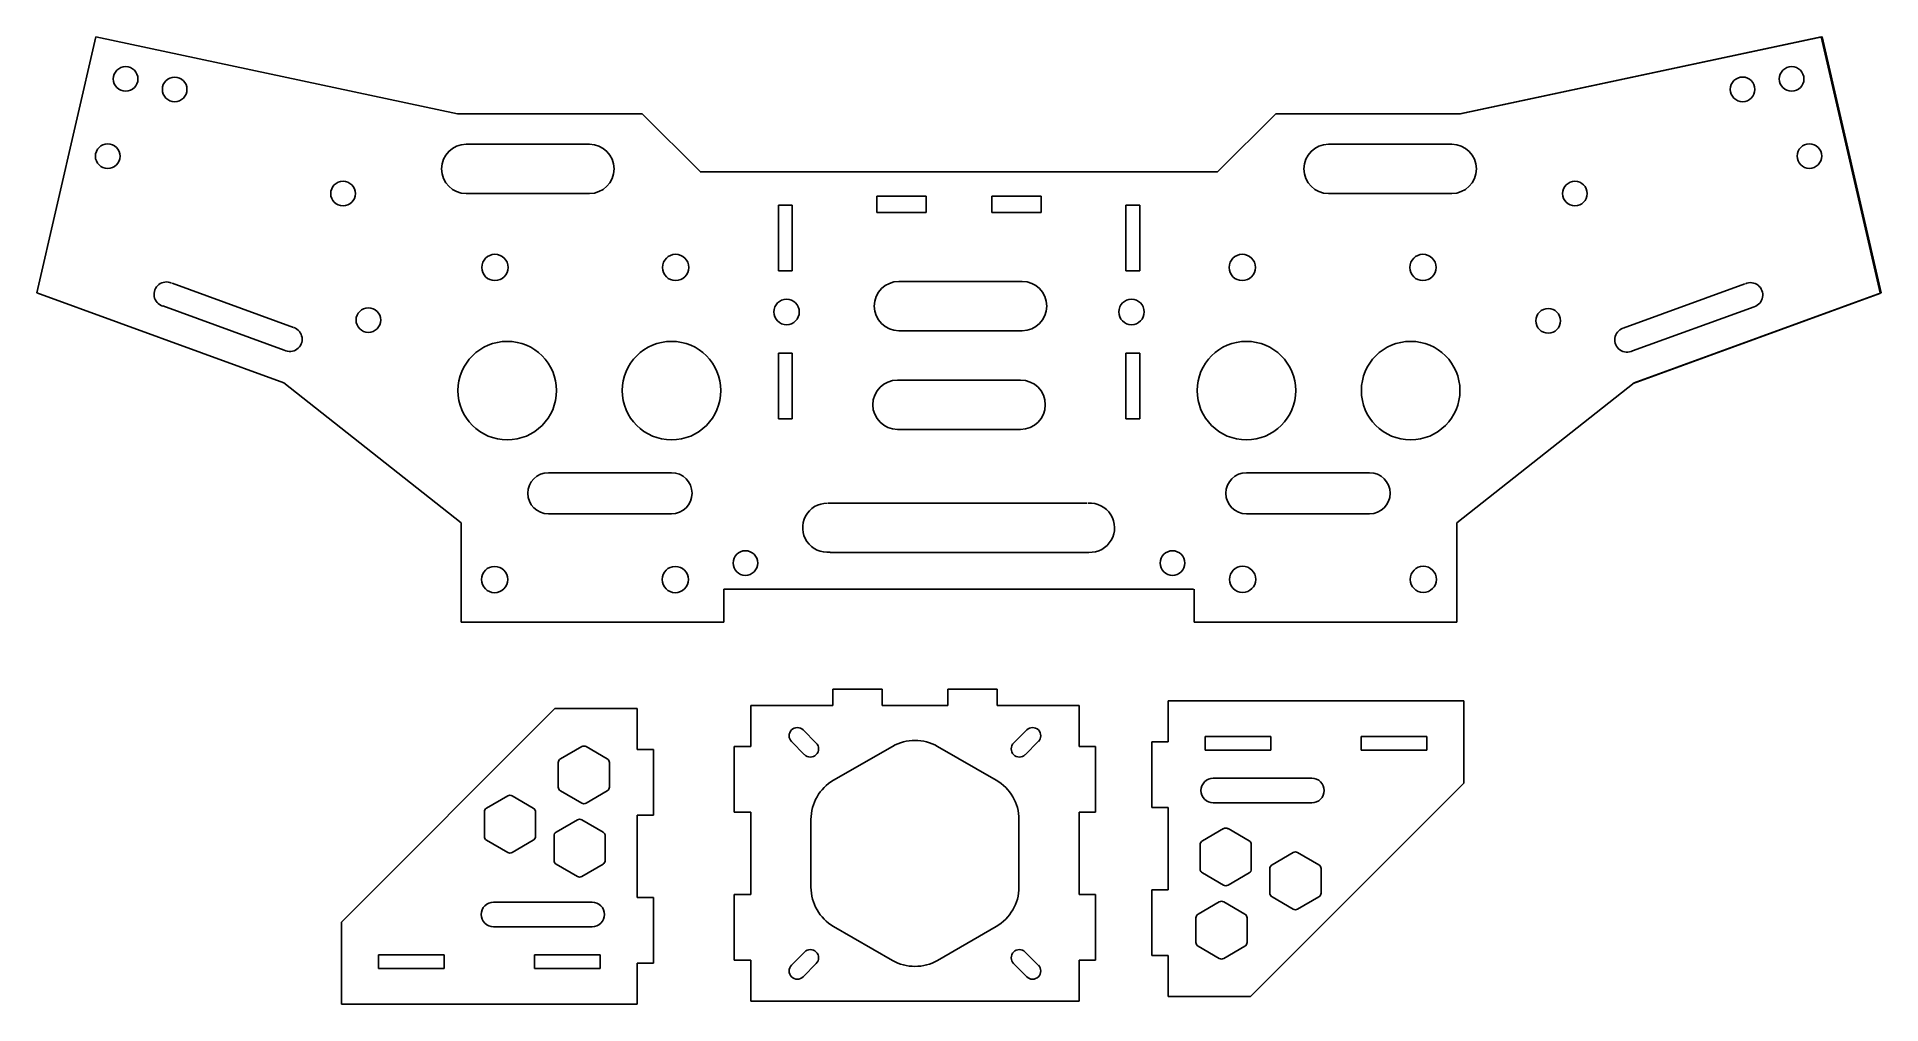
# Model space of a CAD drawing. Header units: millimetres. Extents: x 189 to 413, y 62 to 180.
import ezdxf

# ---------------------------------------------------------------- set-up
doc = ezdxf.new("R2010")
doc.units = ezdxf.units.MM
doc.layers.get('0').update_dxf_attribs({"lineweight": 25, "true_color": 0xffffff})

msp = doc.modelspace()

# ---------------------------------------------------------------- linework, layer by layer
for p, q in [((188.91, 148.62), (196.11, 179.8)), ((196.11, 179.8), (240.13, 170.44)), ((406.18, 179.8), (362.17, 170.44)), ((362.26, 170.44), (406.28, 179.8)), ((413.38, 148.62), (406.18, 179.8)), ((406.28, 179.8), (413.48, 148.62)), ((240.13, 170.44), (262.63, 170.44)), ((269.7, 163.37), (262.63, 170.44)), ((339.76, 170.44), (332.69, 163.37)), ((339.76, 170.44), (362.26, 170.44)), ((241.19, 166.72), (256.19, 166.72)), ((346.19, 166.72), (361.19, 166.72)), ((269.69, 163.37), (332.69, 163.37)), ((241.19, 160.72), (256.19, 160.72)), ((291.2, 160.4), (291.2, 158.4)), ((297.2, 160.4), (291.2, 160.4)), ((297.2, 160.4), (297.2, 158.4)), ((311.2, 160.4), (305.2, 160.4)), ((305.2, 160.4), (305.2, 158.4)), ((311.2, 160.4), (311.2, 158.4)), ((346.19, 160.72), (361.19, 160.72)), ((280.9, 159.3), (279.2, 159.3)), ((279.2, 159.3), (279.2, 151.3)), ((280.9, 159.3), (280.9, 151.3)), ((297.2, 158.4), (291.2, 158.4)), ((311.2, 158.4), (305.2, 158.4)), ((323.2, 159.3), (321.5, 159.3)), ((321.5, 159.3), (321.5, 151.3)), ((323.2, 159.3), (323.2, 151.3)), ((280.9, 151.3), (279.2, 151.3)), ((323.2, 151.3), (321.5, 151.3)), ((218.98, 137.67), (188.91, 148.62)), ((220.17, 144.42), (205.37, 149.8)), ((308.88, 150.02), (293.88, 150.02)), ((382.08, 144.33), (396.88, 149.71)), ((383.27, 137.58), (413.34, 148.53)), ((413.48, 148.62), (383.41, 137.67)), ((219.03, 141.64), (204.23, 147.03)), ((383.22, 141.55), (398.02, 146.94)), ((308.88, 144.02), (293.88, 144.02)), ((280.9, 141.3), (279.2, 141.3)), ((279.2, 141.3), (279.2, 133.3)), ((280.9, 141.3), (280.9, 133.3)), ((323.2, 141.3), (321.5, 141.3)), ((321.5, 141.3), (321.5, 133.3)), ((323.2, 141.3), (323.2, 133.3)), ((218.98, 137.67), (240.56, 120.62)), ((308.7, 138), (293.7, 138)), ((383.41, 137.67), (361.83, 120.62)), ((280.9, 133.3), (279.2, 133.3)), ((323.2, 133.3), (321.5, 133.3)), ((308.7, 132), (293.7, 132)), ((251.19, 126.72), (266.19, 126.72)), ((336.19, 126.72), (351.19, 126.72)), ((251.19, 121.72), (266.19, 121.72)), ((285.25, 123.02), (316.75, 123.02)), ((336.19, 121.72), (351.19, 121.72)), ((240.56, 108.52), (240.56, 120.62)), ((361.83, 108.52), (361.83, 120.62)), ((285.5, 117.02), (317, 117.02)), ((272.56, 108.52), (272.56, 112.52)), ((272.56, 112.52), (329.76, 112.52)), ((329.83, 108.52), (329.83, 112.52)), ((240.56, 108.52), (272.56, 108.52)), ((329.83, 108.52), (361.83, 108.52)), ((285.83, 98.36), (285.83, 100.36)), ((285.83, 100.36), (291.83, 100.36)), ((291.83, 98.36), (291.83, 100.36)), ((299.83, 100.36), (305.83, 100.36)), ((299.83, 98.36), (299.83, 100.36)), ((305.83, 98.36), (305.83, 100.36)), ((362.68, 98.93), (326.68, 98.93)), ((326.68, 93.93), (326.68, 98.93)), ((362.68, 98.93), (362.68, 88.93)), ((252, 98), (226, 72)), ((262, 98), (252, 98)), ((262, 98), (262, 93)), ((275.83, 98.36), (285.83, 98.36)), ((275.83, 98.36), (275.83, 93.36)), ((291.83, 98.36), (299.83, 98.36)), ((305.83, 98.36), (315.83, 98.36)), ((315.83, 93.36), (315.83, 98.36)), ((283.81, 93.8), (282.22, 95.39)), ((307.85, 93.8), (309.44, 95.39)), ((339.16, 94.61), (331.16, 94.61)), ((331.16, 92.91), (331.16, 94.61)), ((339.16, 92.91), (339.16, 94.61)), ((358.16, 94.61), (350.16, 94.61)), ((350.16, 92.91), (350.16, 94.61)), ((358.16, 92.91), (358.16, 94.61)), ((252.67, 91.87), (255.25, 93.36)), ((255.79, 93.36), (258.36, 91.87)), ((262, 93), (264, 93)), ((264, 85), (264, 93)), ((275.83, 93.36), (273.83, 93.36)), ((273.83, 93.36), (273.83, 85.36)), ((282.39, 92.38), (280.8, 93.98)), ((309.26, 92.38), (310.85, 93.98)), ((315.83, 93.36), (317.83, 93.36)), ((317.83, 85.36), (317.83, 93.36)), ((326.68, 93.93), (324.68, 93.93)), ((324.68, 93.93), (324.68, 85.93)), ((339.16, 92.91), (331.16, 92.91)), ((358.16, 92.91), (350.16, 92.91)), ((252.4, 91.41), (252.4, 88.43)), ((258.63, 91.41), (258.63, 88.43)), ((255.25, 86.47), (252.67, 87.96)), ((258.36, 87.96), (255.79, 86.47)), ((336.68, 62.93), (362.68, 88.93)), ((243.4, 85.41), (243.4, 82.43)), ((243.67, 85.87), (246.25, 87.36)), ((246.79, 87.36), (249.36, 85.87)), ((249.63, 85.41), (249.63, 82.43)), ((275.83, 85.36), (273.83, 85.36)), ((275.83, 85.36), (275.83, 75.36)), ((315.83, 85.36), (317.83, 85.36)), ((315.83, 75.36), (315.83, 85.36)), ((326.68, 85.93), (324.68, 85.93)), ((326.68, 75.93), (326.68, 85.93)), ((252.15, 82.96), (254.73, 84.44)), ((255.27, 84.44), (257.85, 82.96)), ((262, 85), (264, 85)), ((262, 85), (262, 75)), ((330.83, 81.88), (333.41, 83.37)), ((333.95, 83.37), (336.52, 81.88)), ((246.25, 80.47), (243.67, 81.96)), ((249.36, 81.96), (246.79, 80.47)), ((251.88, 82.49), (251.88, 79.51)), ((258.12, 82.49), (258.12, 79.51)), ((330.56, 78.44), (330.56, 81.42)), ((336.79, 78.44), (336.79, 81.42)), ((254.73, 77.56), (252.15, 79.04)), ((257.85, 79.04), (255.27, 77.56)), ((339.31, 78.97), (341.89, 80.45)), ((342.43, 80.45), (345.01, 78.97)), ((333.41, 76.48), (330.83, 77.97)), ((336.52, 77.97), (333.95, 76.48)), ((339.04, 75.52), (339.04, 78.5)), ((345.28, 75.52), (345.28, 78.5)), ((262, 75), (264, 75)), ((264, 67), (264, 75)), ((275.83, 75.36), (273.83, 75.36)), ((273.83, 75.36), (273.83, 67.36)), ((315.83, 75.36), (317.83, 75.36)), ((317.83, 67.36), (317.83, 75.36)), ((326.68, 75.93), (324.68, 75.93)), ((324.68, 75.93), (324.68, 67.93)), ((330.31, 72.97), (332.89, 74.45)), ((333.43, 74.45), (336.01, 72.97)), ((341.89, 73.57), (339.31, 75.05)), ((345.01, 75.05), (342.43, 73.57)), ((226, 62), (226, 72)), ((330.04, 69.52), (330.04, 72.5)), ((336.28, 69.52), (336.28, 72.5)), ((230.52, 68.02), (230.52, 66.32)), ((230.52, 68.02), (238.52, 68.02)), ((238.52, 68.02), (238.52, 66.32)), ((249.52, 68.02), (249.52, 66.32)), ((249.52, 68.02), (257.52, 68.02)), ((257.52, 68.02), (257.52, 66.32)), ((282.39, 68.34), (280.8, 66.75)), ((309.26, 68.34), (310.85, 66.75)), ((326.68, 67.93), (324.68, 67.93)), ((326.68, 62.93), (326.68, 67.93)), ((332.89, 67.57), (330.31, 69.05)), ((336.01, 69.05), (333.43, 67.57)), ((230.52, 66.32), (238.52, 66.32)), ((249.52, 66.32), (257.52, 66.32)), ((262, 67), (264, 67)), ((262, 67), (262, 62)), ((275.83, 67.36), (273.83, 67.36)), ((275.83, 67.36), (275.83, 62.36)), ((283.81, 66.93), (282.22, 65.34)), ((307.85, 66.93), (309.44, 65.34)), ((315.83, 67.36), (317.83, 67.36)), ((315.83, 62.36), (315.83, 67.36)), ((326.68, 62.93), (336.68, 62.93)), ((226, 62), (262, 62)), ((275.83, 62.36), (315.83, 62.36))]:
    msp.add_line(p, q)
msp.add_lwpolyline([(293.08, 93.39), (285.92, 89.26, 0.267949), (283.17, 84.5), (283.17, 76.23, 0.267949), (285.92, 71.47), (293.08, 67.33, 0.267949), (298.58, 67.33), (305.74, 71.47, 0.267949), (308.49, 76.23), (308.49, 84.5, 0.267949), (305.74, 89.26), (298.58, 93.39, 0.267949)], format="xyb", close=True)
for points in [[(332.16, 89.51, 0.414214), (330.66, 88.01)], [(330.66, 88.01, 0.414214), (332.16, 86.51)], [(345.66, 88.01, 0.414214), (344.16, 89.51)], [(344.16, 86.51, 0.414214), (345.66, 88.01)], [(244.52, 74.42, 0.414214), (243.02, 72.92)], [(258.02, 72.92, 0.414214), (256.52, 74.42)], [(243.02, 72.92, 0.414214), (244.52, 71.42)], [(256.52, 71.42, 0.414214), (258.02, 72.92)]]:
    msp.add_lwpolyline(points, format="xyb")
for points in [[(330.66, 88.01), (330.66, 88.01)], [(344.16, 89.51), (332.16, 89.51)], [(345.66, 88.01), (345.66, 88.01)], [(332.16, 86.51), (344.16, 86.51)], [(256.52, 74.42), (244.52, 74.42)], [(243.02, 72.92), (243.02, 72.92)], [(258.02, 72.92), (258.02, 72.92)], [(244.52, 71.42), (256.52, 71.42)]]:
    msp.add_lwpolyline(points)
for centre, radius in [((199.72, 174.68), 1.5), ((402.58, 174.68), 1.5), ((205.69, 173.4), 1.5), ((396.61, 173.41), 1.5), ((197.54, 165.27), 1.5), ((404.75, 165.28), 1.5), ((226.19, 160.72), 1.5), ((376.19, 160.72), 1.5), ((244.69, 151.72), 1.6), ((266.69, 151.72), 1.6), ((335.69, 151.72), 1.6), ((357.69, 151.72), 1.6), ((229.28, 145.31), 1.5), ((280.2, 146.3), 1.55), ((322.2, 146.3), 1.55), ((372.94, 145.22), 1.5), ((246.19, 136.72), 6), ((266.19, 136.72), 6), ((336.19, 136.72), 6), ((356.19, 136.72), 6), ((275.19, 115.72), 1.5), ((327.19, 115.72), 1.5), ((244.65, 113.71), 1.6), ((266.65, 113.71), 1.6), ((335.73, 113.73), 1.6), ((357.73, 113.73), 1.6)]:
    msp.add_circle(centre, radius)
for centre, radius, start, end in [((241.19, 163.72), 3, 90, 270), ((256.19, 163.72), 3, 270, 90), ((346.19, 163.72), 3, 90, 270), ((361.19, 163.72), 3, 270, 90), ((204.68, 148.45), 1.5, 65.6409, 252.3918), ((293.88, 147.02), 3, 90, 270), ((308.88, 147.02), 3, 270, 90), ((397.57, 148.37), 1.5, 287.6082, 114.3591), ((219.71, 142.99), 1.5, 243.3456, 70.3297), ((382.55, 142.9), 1.5, 109.6703, 296.6544), ((293.7, 135), 3, 90, 270), ((308.7, 135), 3, 270, 90), ((251.19, 124.22), 2.5, 90, 270), ((266.19, 124.22), 2.5, 270, 90), ((336.19, 124.22), 2.5, 90, 270), ((351.19, 124.22), 2.5, 270, 90), ((285.15, 120.02), 2.99, 89.6703, 276.6544), ((317.13, 120.01), 3, 267.6082, 94.3591), ((281.51, 94.68), 1, 45, 225), ((310.15, 94.68), 1, 315, 135), ((255.52, 92.89), 0.54, 60, 120), ((283.1, 93.09), 1, 225, 45), ((308.55, 93.09), 1, 135, 315), ((252.94, 91.41), 0.54, 120, 180), ((258.09, 91.41), 0.54, 0, 60), ((252.94, 88.43), 0.54, 180, 240), ((258.09, 88.43), 0.54, 300, 0), ((243.94, 85.41), 0.54, 120, 180), ((246.52, 86.89), 0.54, 60, 120), ((249.09, 85.41), 0.54, 0, 60), ((255.52, 86.94), 0.54, 240, 300), ((255, 83.98), 0.54, 60, 120), ((333.68, 82.9), 0.54, 60, 120), ((243.94, 82.43), 0.54, 180, 240), ((249.09, 82.43), 0.54, 300, 0), ((252.42, 82.49), 0.54, 120, 180), ((257.58, 82.49), 0.54, 0, 60), ((331.1, 81.42), 0.54, 120, 180), ((336.25, 81.42), 0.54, 0, 60), ((246.52, 80.94), 0.54, 240, 300), ((252.42, 79.51), 0.54, 180, 240), ((257.58, 79.51), 0.54, 300, 0), ((339.58, 78.5), 0.54, 120, 180), ((342.16, 79.99), 0.54, 60, 120), ((344.74, 78.5), 0.54, 0, 60), ((255, 78.02), 0.54, 240, 300), ((331.1, 78.44), 0.54, 180, 240), ((333.68, 76.95), 0.54, 240, 300), ((336.25, 78.44), 0.54, 300, 0), ((333.16, 73.99), 0.54, 60, 120), ((339.58, 75.52), 0.54, 180, 240), ((344.74, 75.52), 0.54, 300, 0), ((330.58, 72.5), 0.54, 120, 180), ((335.74, 72.5), 0.54, 0, 60), ((342.16, 74.03), 0.54, 240, 300), ((283.1, 67.64), 1, 315, 135), ((308.55, 67.64), 1, 45, 225), ((330.58, 69.52), 0.54, 180, 240), ((333.16, 68.03), 0.54, 240, 300), ((335.74, 69.52), 0.54, 300, 0), ((281.51, 66.04), 1, 135, 315), ((310.15, 66.04), 1, 225, 45)]:
    msp.add_arc(centre, radius, start, end)

doc.saveas('drawing.dxf')
